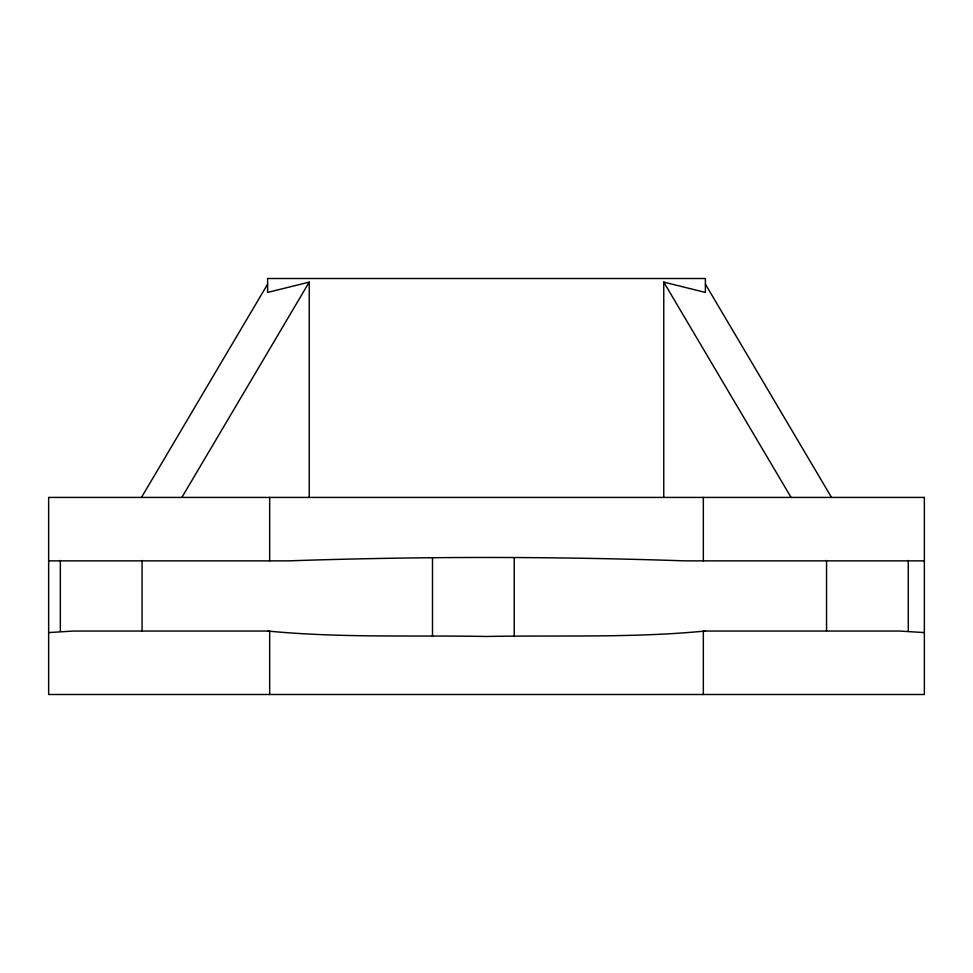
<?xml version="1.0" encoding="UTF-8"?>
<svg xmlns="http://www.w3.org/2000/svg" width="973" height="973" viewBox="0 0 973 973"><rect width="100%" height="100%" fill="white"/><g stroke="black" fill="none" stroke-linecap="round" stroke-linejoin="round"><path stroke-width="1.46" d="M141.474 497.422L267.611 284.152M181.878 497.422L309.244 282.097L267.611 292.435L267.611 278.509L705.389 278.509L705.389 292.435L663.756 282.097L663.756 497.422M704.951 631.051C632.547 638.106 559.22 635.114 486.476 636.476C413.744 635.114 340.441 638.106 268.049 631.051M48.65 632.584L73.303 631.051L269.667 631.051L269.667 694.491M48.65 560.862L288.409 560.862C420.397 556.337 552.603 556.337 684.591 560.862L924.35 560.862M924.35 632.584L899.611 631.051L703.333 631.051L703.333 694.491M705.389 284.152L831.526 497.422M663.756 282.097L791.073 497.422M908.283 560.412L908.283 630.918M826.539 560.412L826.539 630.918M703.333 497.422L703.333 560.862M514.231 557.651L514.231 636.451M432.499 557.651L432.499 636.451M309.244 282.097L309.244 497.422M269.667 497.422L269.667 560.862M142.082 560.412L142.082 630.918M60.338 560.412L60.338 630.918M924.35 497.422L48.65 497.422L48.65 694.491L924.35 694.491L924.35 497.422"/></g></svg>
